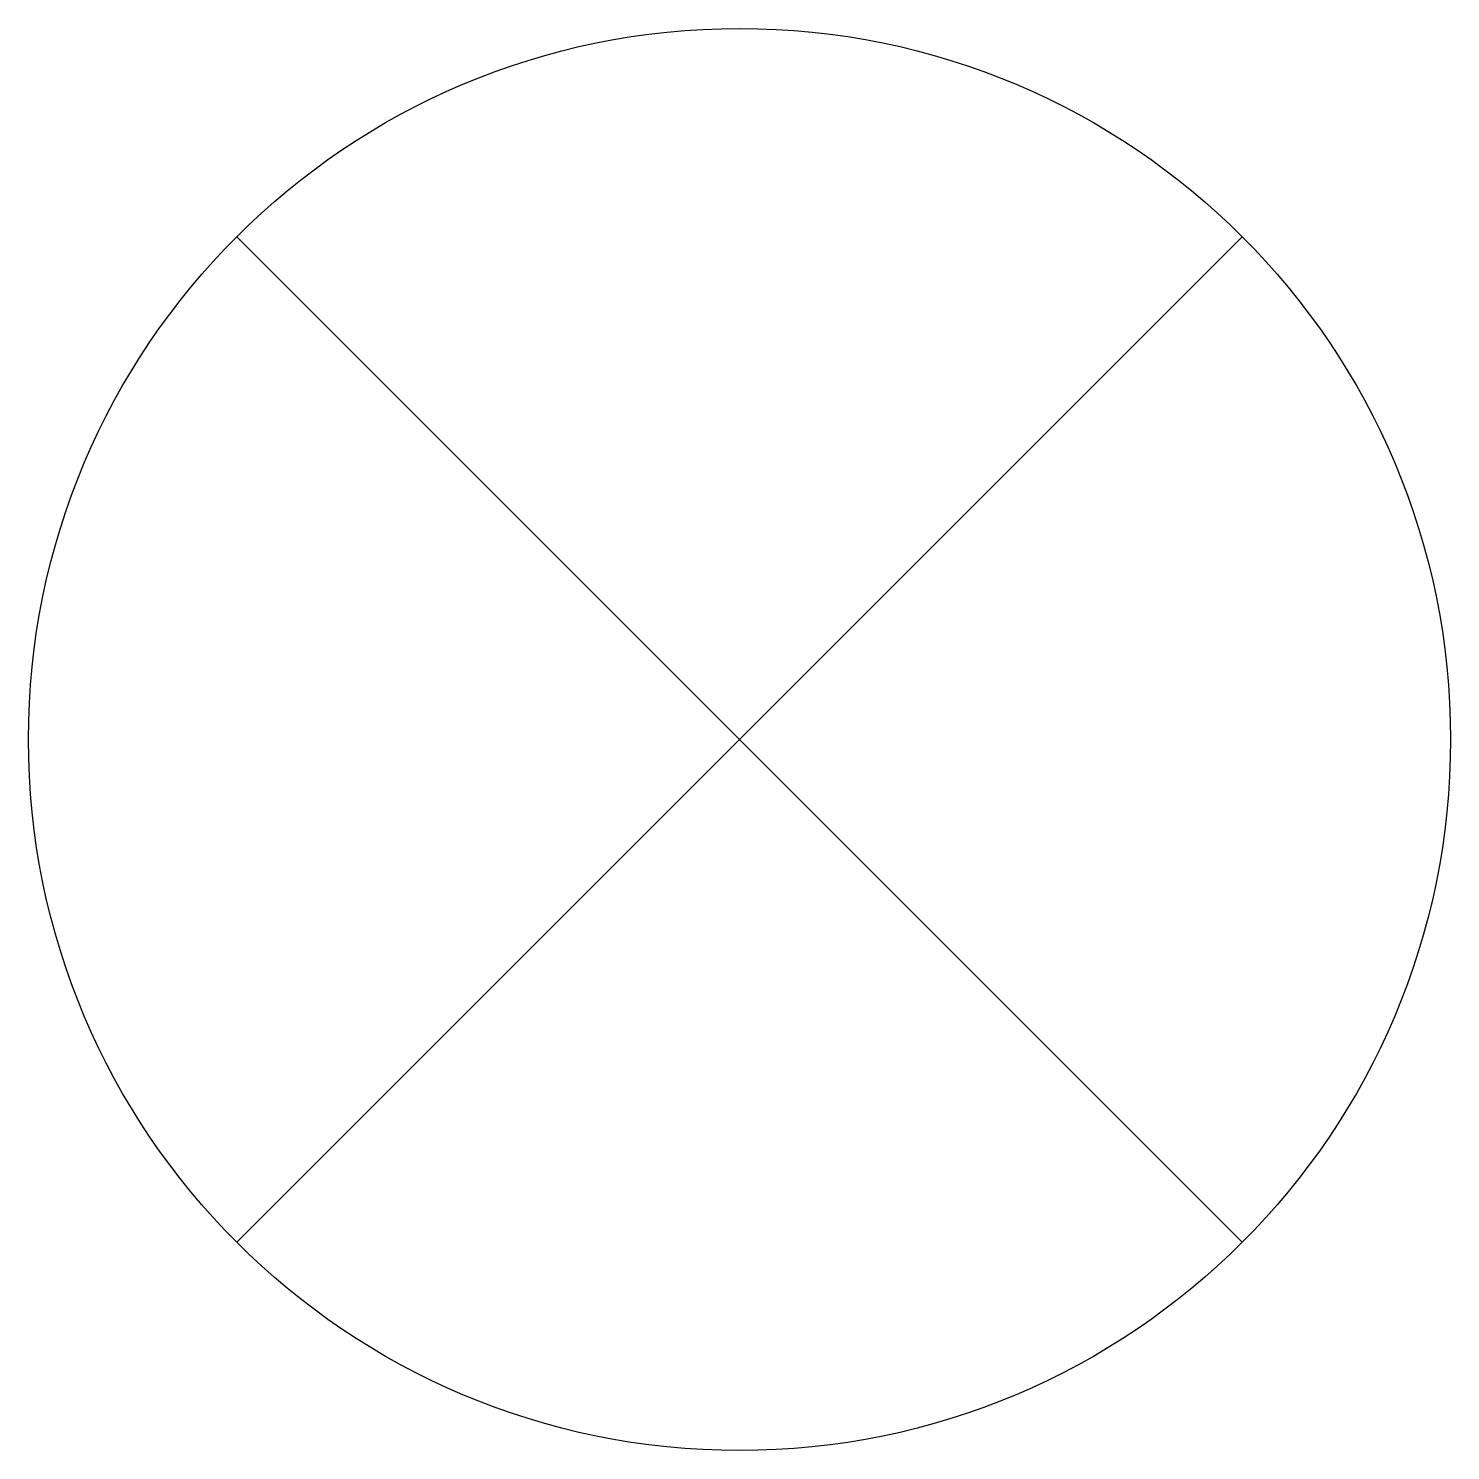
# Model space of a CAD drawing. Header units: millimetres. Extents: x -1.5 to 1.5, y -1.5 to 1.5.
import ezdxf

# ---------------------------------------------------------------- set-up
doc = ezdxf.new("R2010")
doc.units = ezdxf.units.MM

msp = doc.modelspace()

# ---------------------------------------------------------------- linework, layer by layer
at = {"transparency": 33554687}
for p, q in [((1.0607, -1.0607), (-1.0607, 1.0607)), ((-1.0607, -1.0607), (1.0607, 1.0607))]:
    msp.add_line(p, q, dxfattribs=at)
at = {"linetype": 'Continuous', "transparency": 33554687}
msp.add_circle((0, 0), 1.5, dxfattribs=at)

doc.saveas('drawing.dxf')
